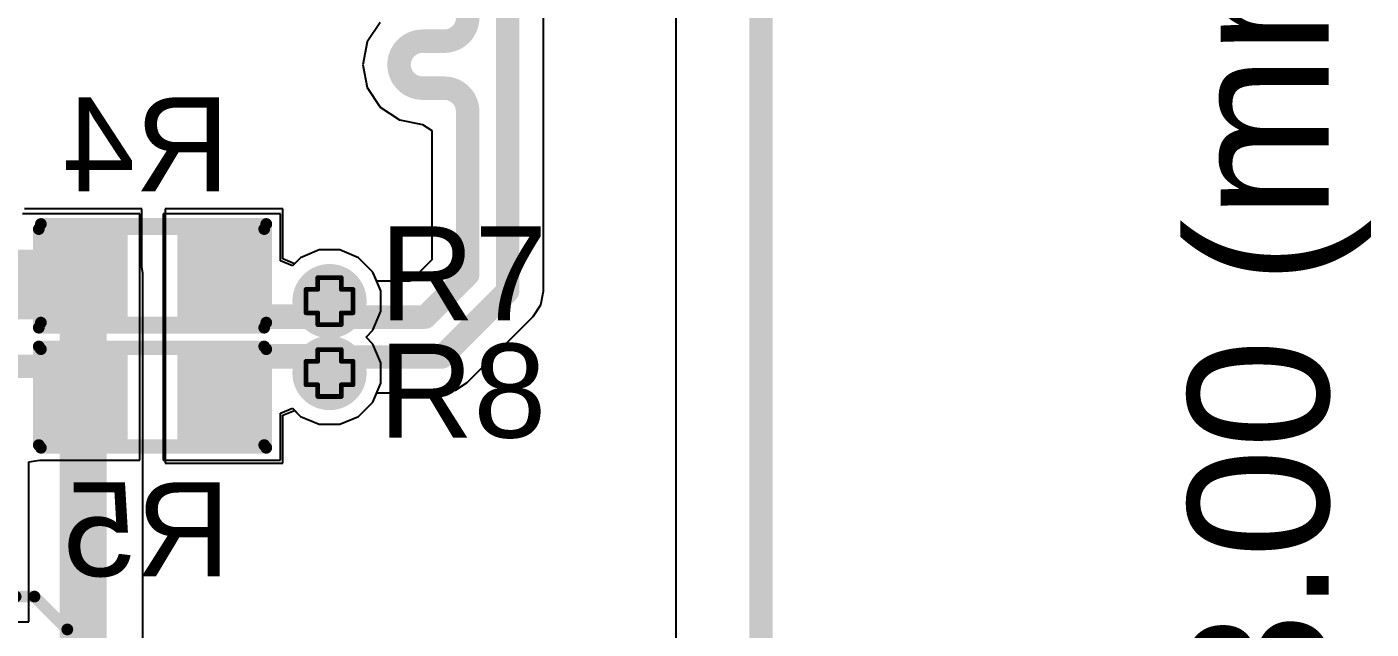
# Model space of a CAD drawing. Header units: inches. Extents: x 0 to 12.8, y -0.1 to 3.5.
# Drawn here: x 0.987 to 1.559, y 0.711 to 0.968 of the extents above; entities that cross this region are included whole.
import ezdxf

# ---------------------------------------------------------------- set-up
doc = ezdxf.new("R2010")
doc.units = ezdxf.units.IN
doc.header["$MEASUREMENT"] = 0
for name, color, linetype in [('Board Outline', 216, 'Continuous'), ('Bottom Layer', 5, 'Continuous'), ('Bottom Overlay', 54, 'Continuous'), ('Bottom Paste', 16, 'Continuous'), ('Bottom Solder', 6, 'Continuous'), ('Dimensions', 6, 'Continuous'), ('Drill Drawing', 1, 'Continuous'), ('Top Layer', 1, 'Continuous'), ('Top Overlay', 2, 'Continuous'), ('Top Paste', 8, 'Continuous'), ('Top Solder', 216, 'Continuous'), ('Via Holes', 16, 'Continuous')]:
    doc.layers.add(name, color=color, linetype=linetype)
doc.styles.add('Arial', font='', dxfattribs={"height": 0.2})
doc.styles.get('Arial').set_extended_font_data('Arial')

# ---------------------------------------------------------------- blocks, each defined once
blk = doc.blocks.new('48_LQFP__7_7___5')
at = {"layer": 'Top Layer'}
for points in [[(-0.10197, 0.19134), (-0.10197, 0.14331), (-0.11457, 0.14331), (-0.11457, 0.19134)], [(-0.08228, 0.19134), (-0.08228, 0.14331), (-0.09488, 0.14331), (-0.09488, 0.19134)], [(-0.0626, 0.19134), (-0.0626, 0.14331), (-0.0752, 0.14331), (-0.0752, 0.19134)], [(-0.04291, 0.19134), (-0.04291, 0.14331), (-0.05551, 0.14331), (-0.05551, 0.19134)], [(-0.02323, 0.19134), (-0.02323, 0.14331), (-0.03583, 0.14331), (-0.03583, 0.19134)], [(-0.00354, 0.19134), (-0.00354, 0.14331), (-0.01614, 0.14331), (-0.01614, 0.19134)], [(0.01614, 0.19134), (0.01614, 0.14331), (0.00354, 0.14331), (0.00354, 0.19134)], [(0.03583, 0.19134), (0.03583, 0.14331), (0.02323, 0.14331), (0.02323, 0.19134)], [(0.05551, 0.19134), (0.05551, 0.14331), (0.04291, 0.14331), (0.04291, 0.19134)], [(0.0752, 0.19134), (0.0752, 0.14331), (0.0626, 0.14331), (0.0626, 0.19134)], [(0.09488, 0.19134), (0.09488, 0.14331), (0.08228, 0.14331), (0.08228, 0.19134)], [(0.11457, 0.19134), (0.11457, 0.14331), (0.10197, 0.14331), (0.10197, 0.19134)], [(-0.14331, 0.11457), (-0.14331, 0.10197), (-0.19134, 0.10197), (-0.19134, 0.11457)], [(0.19134, 0.11457), (0.19134, 0.10197), (0.14331, 0.10197), (0.14331, 0.11457)], [(-0.14331, 0.09488), (-0.14331, 0.08228), (-0.19134, 0.08228), (-0.19134, 0.09488)], [(0.19134, 0.09488), (0.19134, 0.08228), (0.14331, 0.08228), (0.14331, 0.09488)], [(-0.14331, 0.0752), (-0.14331, 0.0626), (-0.19134, 0.0626), (-0.19134, 0.0752)], [(0.19134, 0.0752), (0.19134, 0.0626), (0.14331, 0.0626), (0.14331, 0.0752)], [(-0.14331, 0.05551), (-0.14331, 0.04291), (-0.19134, 0.04291), (-0.19134, 0.05551)], [(0.19134, 0.05551), (0.19134, 0.04291), (0.14331, 0.04291), (0.14331, 0.05551)], [(-0.14331, 0.03583), (-0.14331, 0.02323), (-0.19134, 0.02323), (-0.19134, 0.03583)], [(0.19134, 0.03583), (0.19134, 0.02323), (0.14331, 0.02323), (0.14331, 0.03583)], [(-0.14331, 0.01614), (-0.14331, 0.00354), (-0.19134, 0.00354), (-0.19134, 0.01614)], [(0.19134, 0.01614), (0.19134, 0.00354), (0.14331, 0.00354), (0.14331, 0.01614)], [(-0.14331, -0.00354), (-0.14331, -0.01614), (-0.19134, -0.01614), (-0.19134, -0.00354)], [(0.19134, -0.00354), (0.19134, -0.01614), (0.14331, -0.01614), (0.14331, -0.00354)], [(-0.14331, -0.02323), (-0.14331, -0.03583), (-0.19134, -0.03583), (-0.19134, -0.02323)], [(0.19134, -0.02323), (0.19134, -0.03583), (0.14331, -0.03583), (0.14331, -0.02323)], [(-0.14331, -0.04291), (-0.14331, -0.05551), (-0.19134, -0.05551), (-0.19134, -0.04291)], [(0.19134, -0.04291), (0.19134, -0.05551), (0.14331, -0.05551), (0.14331, -0.04291)], [(-0.14331, -0.0626), (-0.14331, -0.0752), (-0.19134, -0.0752), (-0.19134, -0.0626)], [(0.19134, -0.0626), (0.19134, -0.0752), (0.14331, -0.0752), (0.14331, -0.0626)], [(-0.14331, -0.08228), (-0.14331, -0.09488), (-0.19134, -0.09488), (-0.19134, -0.08228)], [(0.19134, -0.08228), (0.19134, -0.09488), (0.14331, -0.09488), (0.14331, -0.08228)], [(-0.14331, -0.10197), (-0.14331, -0.11457), (-0.19134, -0.11457), (-0.19134, -0.10197)], [(0.19134, -0.10197), (0.19134, -0.11457), (0.14331, -0.11457), (0.14331, -0.10197)], [(-0.10197, -0.14331), (-0.10197, -0.19134), (-0.11457, -0.19134), (-0.11457, -0.14331)], [(-0.08228, -0.14331), (-0.08228, -0.19134), (-0.09488, -0.19134), (-0.09488, -0.14331)], [(-0.0626, -0.14331), (-0.0626, -0.19134), (-0.0752, -0.19134), (-0.0752, -0.14331)], [(-0.04291, -0.14331), (-0.04291, -0.19134), (-0.05551, -0.19134), (-0.05551, -0.14331)], [(-0.02323, -0.14331), (-0.02323, -0.19134), (-0.03583, -0.19134), (-0.03583, -0.14331)], [(-0.00354, -0.14331), (-0.00354, -0.19134), (-0.01614, -0.19134), (-0.01614, -0.14331)], [(0.01614, -0.14331), (0.01614, -0.19134), (0.00354, -0.19134), (0.00354, -0.14331)], [(0.03583, -0.14331), (0.03583, -0.19134), (0.02323, -0.19134), (0.02323, -0.14331)], [(0.05551, -0.14331), (0.05551, -0.19134), (0.04291, -0.19134), (0.04291, -0.14331)], [(0.0752, -0.14331), (0.0752, -0.19134), (0.0626, -0.19134), (0.0626, -0.14331)], [(0.09488, -0.14331), (0.09488, -0.19134), (0.08228, -0.19134), (0.08228, -0.14331)], [(0.11457, -0.14331), (0.11457, -0.19134), (0.10197, -0.19134), (0.10197, -0.14331)]]:
    blk.add_hatch(color=1, dxfattribs=at).paths.add_polyline_path(points)
at = {"layer": 'Top Overlay'}
blk.add_hatch(color=2, dxfattribs=at).paths.add_polyline_path([(-0.14, 0.10082), (-0.131, 0.10082), (-0.131, 0.11782), (-0.14, 0.11782)])
at = {"layer": 'Top Paste'}
for points in [[(-0.10197, 0.19134), (-0.10197, 0.14331), (-0.11457, 0.14331), (-0.11457, 0.19134)], [(-0.08228, 0.19134), (-0.08228, 0.14331), (-0.09488, 0.14331), (-0.09488, 0.19134)], [(-0.0626, 0.19134), (-0.0626, 0.14331), (-0.0752, 0.14331), (-0.0752, 0.19134)], [(-0.04291, 0.19134), (-0.04291, 0.14331), (-0.05551, 0.14331), (-0.05551, 0.19134)], [(-0.02323, 0.19134), (-0.02323, 0.14331), (-0.03583, 0.14331), (-0.03583, 0.19134)], [(-0.00354, 0.19134), (-0.00354, 0.14331), (-0.01614, 0.14331), (-0.01614, 0.19134)], [(0.01614, 0.19134), (0.01614, 0.14331), (0.00354, 0.14331), (0.00354, 0.19134)], [(0.03583, 0.19134), (0.03583, 0.14331), (0.02323, 0.14331), (0.02323, 0.19134)], [(0.05551, 0.19134), (0.05551, 0.14331), (0.04291, 0.14331), (0.04291, 0.19134)], [(0.0752, 0.19134), (0.0752, 0.14331), (0.0626, 0.14331), (0.0626, 0.19134)], [(0.09488, 0.19134), (0.09488, 0.14331), (0.08228, 0.14331), (0.08228, 0.19134)], [(0.11457, 0.19134), (0.11457, 0.14331), (0.10197, 0.14331), (0.10197, 0.19134)], [(-0.14331, 0.11457), (-0.14331, 0.10197), (-0.19134, 0.10197), (-0.19134, 0.11457)], [(0.19134, 0.11457), (0.19134, 0.10197), (0.14331, 0.10197), (0.14331, 0.11457)], [(-0.14331, 0.09488), (-0.14331, 0.08228), (-0.19134, 0.08228), (-0.19134, 0.09488)], [(0.19134, 0.09488), (0.19134, 0.08228), (0.14331, 0.08228), (0.14331, 0.09488)], [(-0.14331, 0.0752), (-0.14331, 0.0626), (-0.19134, 0.0626), (-0.19134, 0.0752)], [(0.19134, 0.0752), (0.19134, 0.0626), (0.14331, 0.0626), (0.14331, 0.0752)], [(-0.14331, 0.05551), (-0.14331, 0.04291), (-0.19134, 0.04291), (-0.19134, 0.05551)], [(0.19134, 0.05551), (0.19134, 0.04291), (0.14331, 0.04291), (0.14331, 0.05551)], [(-0.14331, 0.03583), (-0.14331, 0.02323), (-0.19134, 0.02323), (-0.19134, 0.03583)], [(0.19134, 0.03583), (0.19134, 0.02323), (0.14331, 0.02323), (0.14331, 0.03583)], [(-0.14331, 0.01614), (-0.14331, 0.00354), (-0.19134, 0.00354), (-0.19134, 0.01614)], [(0.19134, 0.01614), (0.19134, 0.00354), (0.14331, 0.00354), (0.14331, 0.01614)], [(-0.14331, -0.00354), (-0.14331, -0.01614), (-0.19134, -0.01614), (-0.19134, -0.00354)], [(0.19134, -0.00354), (0.19134, -0.01614), (0.14331, -0.01614), (0.14331, -0.00354)], [(-0.14331, -0.02323), (-0.14331, -0.03583), (-0.19134, -0.03583), (-0.19134, -0.02323)], [(0.19134, -0.02323), (0.19134, -0.03583), (0.14331, -0.03583), (0.14331, -0.02323)], [(-0.14331, -0.04291), (-0.14331, -0.05551), (-0.19134, -0.05551), (-0.19134, -0.04291)], [(0.19134, -0.04291), (0.19134, -0.05551), (0.14331, -0.05551), (0.14331, -0.04291)], [(-0.14331, -0.0626), (-0.14331, -0.0752), (-0.19134, -0.0752), (-0.19134, -0.0626)], [(0.19134, -0.0626), (0.19134, -0.0752), (0.14331, -0.0752), (0.14331, -0.0626)], [(-0.14331, -0.08228), (-0.14331, -0.09488), (-0.19134, -0.09488), (-0.19134, -0.08228)], [(0.19134, -0.08228), (0.19134, -0.09488), (0.14331, -0.09488), (0.14331, -0.08228)], [(-0.14331, -0.10197), (-0.14331, -0.11457), (-0.19134, -0.11457), (-0.19134, -0.10197)], [(0.19134, -0.10197), (0.19134, -0.11457), (0.14331, -0.11457), (0.14331, -0.10197)], [(-0.10197, -0.14331), (-0.10197, -0.19134), (-0.11457, -0.19134), (-0.11457, -0.14331)], [(-0.08228, -0.14331), (-0.08228, -0.19134), (-0.09488, -0.19134), (-0.09488, -0.14331)], [(-0.0626, -0.14331), (-0.0626, -0.19134), (-0.0752, -0.19134), (-0.0752, -0.14331)], [(-0.04291, -0.14331), (-0.04291, -0.19134), (-0.05551, -0.19134), (-0.05551, -0.14331)], [(-0.02323, -0.14331), (-0.02323, -0.19134), (-0.03583, -0.19134), (-0.03583, -0.14331)], [(-0.00354, -0.14331), (-0.00354, -0.19134), (-0.01614, -0.19134), (-0.01614, -0.14331)], [(0.01614, -0.14331), (0.01614, -0.19134), (0.00354, -0.19134), (0.00354, -0.14331)], [(0.03583, -0.14331), (0.03583, -0.19134), (0.02323, -0.19134), (0.02323, -0.14331)], [(0.05551, -0.14331), (0.05551, -0.19134), (0.04291, -0.19134), (0.04291, -0.14331)], [(0.0752, -0.14331), (0.0752, -0.19134), (0.0626, -0.19134), (0.0626, -0.14331)], [(0.09488, -0.14331), (0.09488, -0.19134), (0.08228, -0.19134), (0.08228, -0.14331)], [(0.11457, -0.14331), (0.11457, -0.19134), (0.10197, -0.19134), (0.10197, -0.14331)]]:
    blk.add_hatch(color=8, dxfattribs=at).paths.add_polyline_path(points)
at = {"layer": 'Top Solder'}
for points in [[(-0.09797, 0.19534), (-0.09797, 0.13931), (-0.11857, 0.13931), (-0.11857, 0.19534)], [(-0.07828, 0.19534), (-0.07828, 0.13931), (-0.09888, 0.13931), (-0.09888, 0.19534)], [(-0.0586, 0.19534), (-0.0586, 0.13931), (-0.0792, 0.13931), (-0.0792, 0.19534)], [(-0.03891, 0.19534), (-0.03891, 0.13931), (-0.05951, 0.13931), (-0.05951, 0.19534)], [(-0.01923, 0.19534), (-0.01923, 0.13931), (-0.03983, 0.13931), (-0.03983, 0.19534)], [(0.00046, 0.19534), (0.00046, 0.13931), (-0.02014, 0.13931), (-0.02014, 0.19534)], [(0.02014, 0.19534), (0.02014, 0.13931), (-0.00046, 0.13931), (-0.00046, 0.19534)], [(0.03983, 0.19534), (0.03983, 0.13931), (0.01923, 0.13931), (0.01923, 0.19534)], [(0.05951, 0.19534), (0.05951, 0.13931), (0.03891, 0.13931), (0.03891, 0.19534)], [(0.0792, 0.19534), (0.0792, 0.13931), (0.0586, 0.13931), (0.0586, 0.19534)], [(0.09888, 0.19534), (0.09888, 0.13931), (0.07828, 0.13931), (0.07828, 0.19534)], [(0.11857, 0.19534), (0.11857, 0.13931), (0.09797, 0.13931), (0.09797, 0.19534)], [(-0.13931, 0.11857), (-0.13931, 0.09797), (-0.19534, 0.09797), (-0.19534, 0.11857)], [(0.19534, 0.11857), (0.19534, 0.09797), (0.13931, 0.09797), (0.13931, 0.11857)], [(-0.13931, 0.09888), (-0.13931, 0.07828), (-0.19534, 0.07828), (-0.19534, 0.09888)], [(0.19534, 0.09888), (0.19534, 0.07828), (0.13931, 0.07828), (0.13931, 0.09888)], [(-0.13931, 0.0792), (-0.13931, 0.0586), (-0.19534, 0.0586), (-0.19534, 0.0792)], [(0.19534, 0.0792), (0.19534, 0.0586), (0.13931, 0.0586), (0.13931, 0.0792)], [(-0.13931, 0.05951), (-0.13931, 0.03891), (-0.19534, 0.03891), (-0.19534, 0.05951)], [(0.19534, 0.05951), (0.19534, 0.03891), (0.13931, 0.03891), (0.13931, 0.05951)], [(-0.13931, 0.03983), (-0.13931, 0.01923), (-0.19534, 0.01923), (-0.19534, 0.03983)], [(0.19534, 0.03983), (0.19534, 0.01923), (0.13931, 0.01923), (0.13931, 0.03983)], [(-0.13931, 0.02014), (-0.13931, -0.00046), (-0.19534, -0.00046), (-0.19534, 0.02014)], [(0.19534, 0.02014), (0.19534, -0.00046), (0.13931, -0.00046), (0.13931, 0.02014)], [(-0.13931, 0.00046), (-0.13931, -0.02014), (-0.19534, -0.02014), (-0.19534, 0.00046)], [(0.19534, 0.00046), (0.19534, -0.02014), (0.13931, -0.02014), (0.13931, 0.00046)], [(-0.13931, -0.01923), (-0.13931, -0.03983), (-0.19534, -0.03983), (-0.19534, -0.01923)], [(0.19534, -0.01923), (0.19534, -0.03983), (0.13931, -0.03983), (0.13931, -0.01923)], [(-0.13931, -0.03891), (-0.13931, -0.05951), (-0.19534, -0.05951), (-0.19534, -0.03891)], [(0.19534, -0.03891), (0.19534, -0.05951), (0.13931, -0.05951), (0.13931, -0.03891)], [(-0.13931, -0.0586), (-0.13931, -0.0792), (-0.19534, -0.0792), (-0.19534, -0.0586)], [(0.19534, -0.0586), (0.19534, -0.0792), (0.13931, -0.0792), (0.13931, -0.0586)], [(-0.13931, -0.07828), (-0.13931, -0.09888), (-0.19534, -0.09888), (-0.19534, -0.07828)], [(0.19534, -0.07828), (0.19534, -0.09888), (0.13931, -0.09888), (0.13931, -0.07828)], [(-0.13931, -0.09797), (-0.13931, -0.11857), (-0.19534, -0.11857), (-0.19534, -0.09797)], [(0.19534, -0.09797), (0.19534, -0.11857), (0.13931, -0.11857), (0.13931, -0.09797)], [(-0.09797, -0.13931), (-0.09797, -0.19534), (-0.11857, -0.19534), (-0.11857, -0.13931)], [(-0.07828, -0.13931), (-0.07828, -0.19534), (-0.09888, -0.19534), (-0.09888, -0.13931)], [(-0.0586, -0.13931), (-0.0586, -0.19534), (-0.0792, -0.19534), (-0.0792, -0.13931)], [(-0.03891, -0.13931), (-0.03891, -0.19534), (-0.05951, -0.19534), (-0.05951, -0.13931)], [(-0.01923, -0.13931), (-0.01923, -0.19534), (-0.03983, -0.19534), (-0.03983, -0.13931)], [(0.00046, -0.13931), (0.00046, -0.19534), (-0.02014, -0.19534), (-0.02014, -0.13931)], [(0.02014, -0.13931), (0.02014, -0.19534), (-0.00046, -0.19534), (-0.00046, -0.13931)], [(0.03983, -0.13931), (0.03983, -0.19534), (0.01923, -0.19534), (0.01923, -0.13931)], [(0.05951, -0.13931), (0.05951, -0.19534), (0.03891, -0.19534), (0.03891, -0.13931)], [(0.0792, -0.13931), (0.0792, -0.19534), (0.0586, -0.19534), (0.0586, -0.13931)], [(0.09888, -0.13931), (0.09888, -0.19534), (0.07828, -0.19534), (0.07828, -0.13931)], [(0.11857, -0.13931), (0.11857, -0.19534), (0.09797, -0.19534), (0.09797, -0.13931)]]:
    blk.add_hatch(color=216, dxfattribs=at).paths.add_polyline_path(points)
at = {"layer": 'Top Overlay'}
for points, const_width in [([(-0.144, 0.127), (-0.13, 0.141)], 0.005), ([(-0.119, 0.141), (-0.13, 0.141)], 0.005), ([(0.13, 0.141), (0.119, 0.141)], 0.005), ([(0.144, 0.127), (0.13, 0.141)], 0.005), ([(-0.144, 0.119), (-0.144, 0.127)], 0.005), ([(0.144, 0.119), (0.144, 0.127)], 0.005), ([(-0.198, 0.108), (-0.203, 0.113)], 0.00787), ([(-0.203, 0.103), (-0.203, 0.113)], 0.00787), ([(-0.203, 0.103), (-0.198, 0.108)], 0.00787), ([(-0.144, -0.127), (-0.144, -0.119)], 0.005), ([(0.144, -0.127), (0.144, -0.119)], 0.005), ([(-0.13, -0.141), (-0.144, -0.127)], 0.005), ([(0.13, -0.141), (0.144, -0.127)], 0.005), ([(-0.119, -0.141), (-0.13, -0.141)], 0.005), ([(0.13, -0.141), (0.119, -0.141)], 0.005)]:
    blk.add_lwpolyline(points, dxfattribs=dict(at, const_width=const_width))
for points, const_width in [([(-0.13125, 0.141, 1), (-0.12875, 0.141, 1)], 0.0025), ([(-0.13125, 0.141, 1), (-0.12875, 0.141, 1)], 0.0025), ([(-0.12025, 0.141, 1), (-0.11775, 0.141, 1)], 0.0025), ([(0.11775, 0.141, 1), (0.12025, 0.141, 1)], 0.0025), ([(0.12875, 0.141, 1), (0.13125, 0.141, 1)], 0.0025), ([(0.12875, 0.141, 1), (0.13125, 0.141, 1)], 0.0025), ([(-0.14525, 0.127, 1), (-0.14275, 0.127, 1)], 0.0025), ([(-0.14525, 0.127, 1), (-0.14275, 0.127, 1)], 0.0025), ([(0.14275, 0.127, 1), (0.14525, 0.127, 1)], 0.0025), ([(0.14275, 0.127, 1), (0.14525, 0.127, 1)], 0.0025), ([(-0.14525, 0.119, 1), (-0.14275, 0.119, 1)], 0.0025), ([(0.14275, 0.119, 1), (0.14525, 0.119, 1)], 0.0025), ([(-0.20497, 0.113, 1), (-0.20103, 0.113, 1)], 0.00394), ([(-0.20497, 0.113, 1), (-0.20103, 0.113, 1)], 0.00394), ([(-0.19997, 0.108, 1), (-0.19603, 0.108, 1)], 0.00394), ([(-0.19997, 0.108, 1), (-0.19603, 0.108, 1)], 0.00394), ([(-0.20497, 0.103, 1), (-0.20103, 0.103, 1)], 0.00394), ([(-0.20497, 0.103, 1), (-0.20103, 0.103, 1)], 0.00394), ([(-0.14525, -0.119, 1), (-0.14275, -0.119, 1)], 0.0025), ([(0.14275, -0.119, 1), (0.14525, -0.119, 1)], 0.0025), ([(-0.14525, -0.127, 1), (-0.14275, -0.127, 1)], 0.0025), ([(-0.14525, -0.127, 1), (-0.14275, -0.127, 1)], 0.0025), ([(0.14275, -0.127, 1), (0.14525, -0.127, 1)], 0.0025), ([(0.14275, -0.127, 1), (0.14525, -0.127, 1)], 0.0025), ([(-0.13125, -0.141, 1), (-0.12875, -0.141, 1)], 0.0025), ([(-0.13125, -0.141, 1), (-0.12875, -0.141, 1)], 0.0025), ([(-0.12025, -0.141, 1), (-0.11775, -0.141, 1)], 0.0025), ([(0.11775, -0.141, 1), (0.12025, -0.141, 1)], 0.0025), ([(0.12875, -0.141, 1), (0.13125, -0.141, 1)], 0.0025), ([(0.12875, -0.141, 1), (0.13125, -0.141, 1)], 0.0025)]:
    blk.add_lwpolyline(points, format="xyb", close=True, dxfattribs=dict(at, const_width=const_width))
blk = doc.blocks.new('R___0603_27')
at = {"layer": 'Top Layer'}
for points in [[(-0.015, 0.0175), (-0.015, -0.0175), (-0.045, -0.0175), (-0.045, 0.0175)], [(0.045, 0.0175), (0.045, -0.0175), (0.015, -0.0175), (0.015, 0.0175)]]:
    blk.add_hatch(color=1, dxfattribs=at).paths.add_polyline_path(points)
at = {"layer": 'Top Paste'}
for points in [[(-0.015, 0.0175), (-0.015, -0.0175), (-0.045, -0.0175), (-0.045, 0.0175)], [(0.045, 0.0175), (0.045, -0.0175), (0.015, -0.0175), (0.015, 0.0175)]]:
    blk.add_hatch(color=8, dxfattribs=at).paths.add_polyline_path(points)
at = {"layer": 'Top Solder'}
for points in [[(-0.011, 0.0215), (-0.011, -0.0215), (-0.049, -0.0215), (-0.049, 0.0215)], [(0.049, 0.0215), (0.049, -0.0215), (0.011, -0.0215), (0.011, 0.0215)]]:
    blk.add_hatch(color=216, dxfattribs=at).paths.add_polyline_path(points)
at = {"layer": 'Top Overlay', "const_width": 0.005}
for points in [[(0.048, 0.021), (-0.048, 0.021)], [(-0.048, 0.021), (-0.048, -0.021)], [(0.048, 0.021), (0.048, -0.021)], [(0.048, -0.021), (-0.048, -0.021)]]:
    blk.add_lwpolyline(points, dxfattribs=at)
at = {"layer": 'Top Overlay', "const_width": 0.0025}
for points in [[(-0.04925, 0.021, 1), (-0.04675, 0.021, 1)], [(-0.04925, 0.021, 1), (-0.04675, 0.021, 1)], [(0.04675, 0.021, 1), (0.04925, 0.021, 1)], [(0.04675, 0.021, 1), (0.04925, 0.021, 1)], [(-0.04925, -0.021, 1), (-0.04675, -0.021, 1)], [(-0.04925, -0.021, 1), (-0.04675, -0.021, 1)], [(0.04675, -0.021, 1), (0.04925, -0.021, 1)], [(0.04675, -0.021, 1), (0.04925, -0.021, 1)]]:
    blk.add_lwpolyline(points, format="xyb", close=True, dxfattribs=at)
blk = doc.blocks.new('R___0603_28')
at = {"layer": 'Top Layer'}
for points in [[(-0.015, 0.0175), (-0.015, -0.0175), (-0.045, -0.0175), (-0.045, 0.0175)], [(0.045, 0.0175), (0.045, -0.0175), (0.015, -0.0175), (0.015, 0.0175)]]:
    blk.add_hatch(color=1, dxfattribs=at).paths.add_polyline_path(points)
at = {"layer": 'Top Paste'}
for points in [[(-0.015, 0.0175), (-0.015, -0.0175), (-0.045, -0.0175), (-0.045, 0.0175)], [(0.045, 0.0175), (0.045, -0.0175), (0.015, -0.0175), (0.015, 0.0175)]]:
    blk.add_hatch(color=8, dxfattribs=at).paths.add_polyline_path(points)
at = {"layer": 'Top Solder'}
for points in [[(-0.011, 0.0215), (-0.011, -0.0215), (-0.049, -0.0215), (-0.049, 0.0215)], [(0.049, 0.0215), (0.049, -0.0215), (0.011, -0.0215), (0.011, 0.0215)]]:
    blk.add_hatch(color=216, dxfattribs=at).paths.add_polyline_path(points)
at = {"layer": 'Top Overlay', "const_width": 0.005}
for points in [[(-0.048, 0.021), (-0.048, -0.021)], [(0.048, 0.021), (-0.048, 0.021)], [(0.048, 0.021), (0.048, -0.021)], [(0.048, -0.021), (-0.048, -0.021)]]:
    blk.add_lwpolyline(points, dxfattribs=at)
at = {"layer": 'Top Overlay', "const_width": 0.0025}
for points in [[(-0.04925, 0.021, 1), (-0.04675, 0.021, 1)], [(-0.04925, 0.021, 1), (-0.04675, 0.021, 1)], [(0.04675, 0.021, 1), (0.04925, 0.021, 1)], [(0.04675, 0.021, 1), (0.04925, 0.021, 1)], [(-0.04925, -0.021, 1), (-0.04675, -0.021, 1)], [(-0.04925, -0.021, 1), (-0.04675, -0.021, 1)], [(0.04675, -0.021, 1), (0.04925, -0.021, 1)], [(0.04675, -0.021, 1), (0.04925, -0.021, 1)]]:
    blk.add_lwpolyline(points, format="xyb", close=True, dxfattribs=at)
blk = doc.blocks.new('R___0603_B_30')
at = {"layer": 'Bottom Layer'}
for points in [[(-0.045, -0.0175), (-0.045, 0.0175), (-0.015, 0.0175), (-0.015, -0.0175)], [(0.015, -0.0175), (0.015, 0.0175), (0.045, 0.0175), (0.045, -0.0175)]]:
    blk.add_hatch(color=5, dxfattribs=at).paths.add_polyline_path(points)
at = {"layer": 'Bottom Paste'}
for points in [[(-0.045, -0.0175), (-0.045, 0.0175), (-0.015, 0.0175), (-0.015, -0.0175)], [(0.015, -0.0175), (0.015, 0.0175), (0.045, 0.0175), (0.045, -0.0175)]]:
    blk.add_hatch(color=16, dxfattribs=at).paths.add_polyline_path(points)
at = {"layer": 'Bottom Solder'}
for points in [[(-0.049, -0.0215), (-0.049, 0.0215), (-0.011, 0.0215), (-0.011, -0.0215)], [(0.011, -0.0215), (0.011, 0.0215), (0.049, 0.0215), (0.049, -0.0215)]]:
    blk.add_hatch(color=6, dxfattribs=at).paths.add_polyline_path(points)
at = {"layer": 'Bottom Overlay', "const_width": 0.005}
for points in [[(-0.048, 0.021), (-0.048, -0.021)], [(0.048, 0.021), (-0.048, 0.021)], [(0.048, 0.021), (0.048, -0.021)], [(0.048, -0.021), (-0.048, -0.021)]]:
    blk.add_lwpolyline(points, dxfattribs=at)
at = {"layer": 'Bottom Overlay', "const_width": 0.0025}
for points in [[(-0.04925, 0.021, 1), (-0.04675, 0.021, 1)], [(-0.04925, 0.021, 1), (-0.04675, 0.021, 1)], [(0.04675, 0.021, 1), (0.04925, 0.021, 1)], [(0.04675, 0.021, 1), (0.04925, 0.021, 1)], [(-0.04925, -0.021, 1), (-0.04675, -0.021, 1)], [(-0.04925, -0.021, 1), (-0.04675, -0.021, 1)], [(0.04675, -0.021, 1), (0.04925, -0.021, 1)], [(0.04675, -0.021, 1), (0.04925, -0.021, 1)]]:
    blk.add_lwpolyline(points, format="xyb", close=True, dxfattribs=at)
blk = doc.blocks.new('R___0603_B_31')
at = {"layer": 'Bottom Layer'}
for points in [[(-0.045, -0.0175), (-0.045, 0.0175), (-0.015, 0.0175), (-0.015, -0.0175)], [(0.015, -0.0175), (0.015, 0.0175), (0.045, 0.0175), (0.045, -0.0175)]]:
    blk.add_hatch(color=5, dxfattribs=at).paths.add_polyline_path(points)
at = {"layer": 'Bottom Paste'}
for points in [[(-0.045, -0.0175), (-0.045, 0.0175), (-0.015, 0.0175), (-0.015, -0.0175)], [(0.015, -0.0175), (0.015, 0.0175), (0.045, 0.0175), (0.045, -0.0175)]]:
    blk.add_hatch(color=16, dxfattribs=at).paths.add_polyline_path(points)
at = {"layer": 'Bottom Solder'}
for points in [[(-0.049, -0.0215), (-0.049, 0.0215), (-0.011, 0.0215), (-0.011, -0.0215)], [(0.011, -0.0215), (0.011, 0.0215), (0.049, 0.0215), (0.049, -0.0215)]]:
    blk.add_hatch(color=6, dxfattribs=at).paths.add_polyline_path(points)
at = {"layer": 'Bottom Overlay', "const_width": 0.005}
for points in [[(-0.048, 0.021), (-0.048, -0.021)], [(0.048, 0.021), (-0.048, 0.021)], [(0.048, 0.021), (0.048, -0.021)], [(0.048, -0.021), (-0.048, -0.021)]]:
    blk.add_lwpolyline(points, dxfattribs=at)
at = {"layer": 'Bottom Overlay', "const_width": 0.0025}
for points in [[(-0.04925, 0.021, 1), (-0.04675, 0.021, 1)], [(-0.04925, 0.021, 1), (-0.04675, 0.021, 1)], [(0.04675, 0.021, 1), (0.04925, 0.021, 1)], [(0.04675, 0.021, 1), (0.04925, 0.021, 1)], [(-0.04925, -0.021, 1), (-0.04675, -0.021, 1)], [(-0.04925, -0.021, 1), (-0.04675, -0.021, 1)], [(0.04675, -0.021, 1), (0.04925, -0.021, 1)], [(0.04675, -0.021, 1), (0.04925, -0.021, 1)]]:
    blk.add_lwpolyline(points, format="xyb", close=True, dxfattribs=at)

msp = doc.modelspace()

# ---------------------------------------------------------------- hatches: boundary and pattern name
at = {"layer": 'Bottom Layer'}
h = msp.add_hatch(color=5, dxfattribs=at)
edge = h.paths.add_edge_path()
edge.add_arc((1.11545, 0.85119), 0.01181, 0, 360)
h = msp.add_hatch(color=5, dxfattribs=at)
edge = h.paths.add_edge_path()
edge.add_arc((1.11545, 0.82056), 0.01181, 0, 360)
at = {"layer": 'Bottom Solder'}
h = msp.add_hatch(color=6, dxfattribs=at)
edge = h.paths.add_edge_path()
edge.add_arc((1.11545, 0.85119), 0.01581, 0, 360)
h = msp.add_hatch(color=6, dxfattribs=at)
edge = h.paths.add_edge_path()
edge.add_arc((1.11545, 0.82056), 0.01581, 0, 360)
at = {"layer": 'Top Layer'}
h = msp.add_hatch(color=1, dxfattribs=at)
edge = h.paths.add_edge_path()
edge.add_arc((1.11545, 0.85119), 0.01181, 0, 360)
h = msp.add_hatch(color=1, dxfattribs=at)
edge = h.paths.add_edge_path()
edge.add_arc((1.11545, 0.82056), 0.01181, 0, 360)
at = {"layer": 'Top Solder'}
h = msp.add_hatch(color=216, dxfattribs=at)
edge = h.paths.add_edge_path()
edge.add_arc((1.11545, 0.85119), 0.01581, 0, 360)
h = msp.add_hatch(color=216, dxfattribs=at)
edge = h.paths.add_edge_path()
edge.add_arc((1.11545, 0.82056), 0.01581, 0, 360)
at = {"layer": 'Via Holes'}
h = msp.add_hatch(color=7, dxfattribs=at)
edge = h.paths.add_edge_path()
edge.add_arc((1.11545, 0.85119), 0.00591, 0, 360)
h = msp.add_hatch(color=7, dxfattribs=at)
edge = h.paths.add_edge_path()
edge.add_arc((1.11545, 0.82056), 0.00591, 0, 360)

# ---------------------------------------------------------------- linework, layer by layer
at = {"layer": 'Board Outline', "const_width": 0.01}
msp.add_lwpolyline([(1.29921, 0), (1.29921, 1.95441)], dxfattribs=at)
at = {"layer": 'Bottom Layer'}
for p, q in [((1.263, 1.43908), (1.263, 0.1)), ((1.03552, 0.89054), (0.98552, 0.89054)), ((1.03552, 0.86551), (1.03552, 0.89054)), ((1.09552, 0.89054), (1.04552, 0.89054)), ((1.04552, 0.89054), (1.04552, 0.83554)), ((1.09552, 0.86917), (1.09552, 0.89054)), ((1.11111, 0.873), (1.1031, 0.86968)), ((1.11979, 0.873), (1.11111, 0.873)), ((1.12781, 0.86968), (1.11979, 0.873)), ((1.03601, 0.86304), (1.03552, 0.86551)), ((1.10052, 0.8671), (1.09552, 0.86917)), ((1.1031, 0.86968), (1.10052, 0.8671)), ((1.13394, 0.86354), (1.12781, 0.86968)), ((1.03601, 0.80971), (1.03601, 0.86304)), ((1.13726, 0.85553), (1.13394, 0.86354)), ((1.13726, 0.84685), (1.13726, 0.85553)), ((1.13394, 0.83883), (1.13726, 0.84685)), ((1.13099, 0.83588), (1.13394, 0.83883)), ((1.13394, 0.83292), (1.13099, 0.83588)), ((1.04552, 0.83554), (1.04552, 0.78221)), ((1.13726, 0.8249), (1.13394, 0.83292)), ((1.13726, 0.81623), (1.13726, 0.8249)), ((1.13394, 0.80821), (1.13726, 0.81623)), ((1.03601, 0.6983), (1.03601, 0.80971)), ((1.12781, 0.80207), (1.13394, 0.80821)), ((1.09552, 0.80258), (1.10052, 0.80465)), ((1.09552, 0.78221), (1.09552, 0.80258)), ((1.10052, 0.80465), (1.1031, 0.80207)), ((1.1031, 0.80207), (1.11111, 0.79875)), ((1.11979, 0.79875), (1.12781, 0.80207)), ((1.11111, 0.79875), (1.11979, 0.79875)), ((1.04552, 0.78221), (1.09552, 0.78221))]:
    msp.add_line(p, q, dxfattribs=at)
for points, const_width in [([(0.70696, 0.86304), (1.01052, 0.86304)], 0.02), ([(1.01052, 0.80971), (1.01052, 0.86304)], 0.02), ([(1.07052, 0.86054), (1.07052, 0.86304)], 0.01), ([(1.07052, 0.86054), (1.08619, 0.84488)], 0.01), ([(1.10914, 0.84488), (1.11545, 0.85119)], 0.01), ([(1.08619, 0.84488), (1.10914, 0.84488)], 0.01), ([(1.07052, 0.81221), (1.08619, 0.82788)], 0.01), ([(1.08619, 0.82788), (1.10814, 0.82788)], 0.01), ([(1.10814, 0.82788), (1.11545, 0.82056)], 0.01), ([(1.01052, 0.6983), (1.01052, 0.80971)], 0.02), ([(1.07052, 0.80971), (1.07052, 0.81221)], 0.01)]:
    msp.add_lwpolyline(points, dxfattribs=dict(at, const_width=const_width))
for points, const_width in [([(1.00552, 0.86304, 1), (1.01552, 0.86304, 1)], 0.01), ([(1.00552, 0.86304, 1), (1.01552, 0.86304, 1)], 0.01), ([(1.06802, 0.86304, 1), (1.07302, 0.86304, 1)], 0.005), ([(1.06802, 0.86054, 1), (1.07302, 0.86054, 1)], 0.005), ([(1.06802, 0.86054, 1), (1.07302, 0.86054, 1)], 0.005), ([(1.11295, 0.85119, 1), (1.11795, 0.85119, 1)], 0.005), ([(1.08369, 0.84488, 1), (1.08869, 0.84488, 1)], 0.005), ([(1.08369, 0.84488, 1), (1.08869, 0.84488, 1)], 0.005), ([(1.10664, 0.84488, 1), (1.11164, 0.84488, 1)], 0.005), ([(1.10664, 0.84488, 1), (1.11164, 0.84488, 1)], 0.005), ([(1.08369, 0.82788, 1), (1.08869, 0.82788, 1)], 0.005), ([(1.08369, 0.82788, 1), (1.08869, 0.82788, 1)], 0.005), ([(1.10564, 0.82788, 1), (1.11064, 0.82788, 1)], 0.005), ([(1.10564, 0.82788, 1), (1.11064, 0.82788, 1)], 0.005), ([(1.11295, 0.82056, 1), (1.11795, 0.82056, 1)], 0.005), ([(1.00552, 0.80971, 1), (1.01552, 0.80971, 1)], 0.01), ([(1.00552, 0.80971, 1), (1.01552, 0.80971, 1)], 0.01), ([(1.06802, 0.81221, 1), (1.07302, 0.81221, 1)], 0.005), ([(1.06802, 0.81221, 1), (1.07302, 0.81221, 1)], 0.005), ([(1.06802, 0.80971, 1), (1.07302, 0.80971, 1)], 0.005)]:
    msp.add_lwpolyline(points, format="xyb", close=True, dxfattribs=dict(at, const_width=const_width))
at = {"layer": 'Drill Drawing', "const_width": 0.002}
for points in [[(1.11045, 0.85619), (1.11045, 0.86119)], [(1.11045, 0.86119), (1.12045, 0.86119)], [(1.12045, 0.85619), (1.12045, 0.86119)], [(1.10545, 0.84619), (1.10545, 0.85619)], [(1.10545, 0.85619), (1.11045, 0.85619)], [(1.12045, 0.85619), (1.12545, 0.85619)], [(1.12545, 0.84619), (1.12545, 0.85619)], [(1.10545, 0.84619), (1.11045, 0.84619)], [(1.11045, 0.84119), (1.11045, 0.84619)], [(1.11045, 0.84119), (1.12045, 0.84119)], [(1.12045, 0.84619), (1.12545, 0.84619)], [(1.12045, 0.84119), (1.12045, 0.84619)], [(1.11045, 0.82556), (1.11045, 0.83056)], [(1.11045, 0.83056), (1.12045, 0.83056)], [(1.12045, 0.82556), (1.12045, 0.83056)], [(1.10545, 0.81556), (1.10545, 0.82556)], [(1.10545, 0.82556), (1.11045, 0.82556)], [(1.12045, 0.82556), (1.12545, 0.82556)], [(1.12545, 0.81556), (1.12545, 0.82556)], [(1.10545, 0.81556), (1.11045, 0.81556)], [(1.11045, 0.81056), (1.11045, 0.81556)], [(1.12045, 0.81556), (1.12545, 0.81556)], [(1.12045, 0.81056), (1.12045, 0.81556)], [(1.11045, 0.81056), (1.12045, 0.81056)]]:
    msp.add_lwpolyline(points, dxfattribs=at)
at = {"layer": 'Drill Drawing', "const_width": 0.001}
for points in [[(1.10995, 0.86119, 1), (1.11095, 0.86119, 1)], [(1.10995, 0.86119, 1), (1.11095, 0.86119, 1)], [(1.11995, 0.86119, 1), (1.12095, 0.86119, 1)], [(1.11995, 0.86119, 1), (1.12095, 0.86119, 1)], [(1.10495, 0.85619, 1), (1.10595, 0.85619, 1)], [(1.10495, 0.85619, 1), (1.10595, 0.85619, 1)], [(1.10995, 0.85619, 1), (1.11095, 0.85619, 1)], [(1.10995, 0.85619, 1), (1.11095, 0.85619, 1)], [(1.11995, 0.85619, 1), (1.12095, 0.85619, 1)], [(1.11995, 0.85619, 1), (1.12095, 0.85619, 1)], [(1.12495, 0.85619, 1), (1.12595, 0.85619, 1)], [(1.12495, 0.85619, 1), (1.12595, 0.85619, 1)], [(1.10495, 0.84619, 1), (1.10595, 0.84619, 1)], [(1.10495, 0.84619, 1), (1.10595, 0.84619, 1)], [(1.10995, 0.84619, 1), (1.11095, 0.84619, 1)], [(1.10995, 0.84619, 1), (1.11095, 0.84619, 1)], [(1.10995, 0.84119, 1), (1.11095, 0.84119, 1)], [(1.10995, 0.84119, 1), (1.11095, 0.84119, 1)], [(1.11995, 0.84619, 1), (1.12095, 0.84619, 1)], [(1.11995, 0.84619, 1), (1.12095, 0.84619, 1)], [(1.11995, 0.84119, 1), (1.12095, 0.84119, 1)], [(1.11995, 0.84119, 1), (1.12095, 0.84119, 1)], [(1.12495, 0.84619, 1), (1.12595, 0.84619, 1)], [(1.12495, 0.84619, 1), (1.12595, 0.84619, 1)], [(1.10995, 0.83056, 1), (1.11095, 0.83056, 1)], [(1.10995, 0.83056, 1), (1.11095, 0.83056, 1)], [(1.11995, 0.83056, 1), (1.12095, 0.83056, 1)], [(1.11995, 0.83056, 1), (1.12095, 0.83056, 1)], [(1.10495, 0.82556, 1), (1.10595, 0.82556, 1)], [(1.10495, 0.82556, 1), (1.10595, 0.82556, 1)], [(1.10995, 0.82556, 1), (1.11095, 0.82556, 1)], [(1.10995, 0.82556, 1), (1.11095, 0.82556, 1)], [(1.11995, 0.82556, 1), (1.12095, 0.82556, 1)], [(1.11995, 0.82556, 1), (1.12095, 0.82556, 1)], [(1.12495, 0.82556, 1), (1.12595, 0.82556, 1)], [(1.12495, 0.82556, 1), (1.12595, 0.82556, 1)], [(1.10495, 0.81556, 1), (1.10595, 0.81556, 1)], [(1.10495, 0.81556, 1), (1.10595, 0.81556, 1)], [(1.10995, 0.81556, 1), (1.11095, 0.81556, 1)], [(1.10995, 0.81556, 1), (1.11095, 0.81556, 1)], [(1.11995, 0.81556, 1), (1.12095, 0.81556, 1)], [(1.11995, 0.81556, 1), (1.12095, 0.81556, 1)], [(1.12495, 0.81556, 1), (1.12595, 0.81556, 1)], [(1.12495, 0.81556, 1), (1.12595, 0.81556, 1)], [(1.10995, 0.81056, 1), (1.11095, 0.81056, 1)], [(1.10995, 0.81056, 1), (1.11095, 0.81056, 1)], [(1.11995, 0.81056, 1), (1.12095, 0.81056, 1)], [(1.11995, 0.81056, 1), (1.12095, 0.81056, 1)]]:
    msp.add_lwpolyline(points, format="xyb", close=True, dxfattribs=at)
at = {"layer": 'Top Layer'}
for p, q in [((1.263, 1.43908), (1.263, 0.70609)), ((1.20659, 0.85542), (1.20659, 1.01914)), ((1.13704, 0.96993), (1.13152, 0.96166)), ((1.13152, 0.96166), (1.12958, 0.95191)), ((1.12958, 0.95191), (1.13152, 0.94215)), ((1.13152, 0.94215), (1.13704, 0.93388)), ((1.13704, 0.93388), (1.14531, 0.92836)), ((1.14531, 0.92836), (1.15507, 0.92642)), ((1.15507, 0.92642), (1.15507, 0.92642)), ((1.15507, 0.92642), (1.159, 0.92384)), ((1.159, 0.92384), (1.159, 0.8688)), ((1.03464, 0.88838), (0.98464, 0.88838)), ((1.03464, 0.83338), (1.03464, 0.88838)), ((1.09464, 0.88838), (1.04464, 0.88838)), ((1.04464, 0.88838), (1.04464, 0.83338)), ((1.09464, 0.86829), (1.09464, 0.88838)), ((1.11111, 0.873), (1.1031, 0.86968)), ((1.11979, 0.873), (1.11111, 0.873)), ((1.12781, 0.86968), (1.11979, 0.873)), ((1.09964, 0.86622), (1.09464, 0.86829)), ((1.1031, 0.86968), (1.09964, 0.86622)), ((1.13394, 0.86354), (1.12781, 0.86968)), ((1.159, 0.8688), (1.14987, 0.85967)), ((1.13555, 0.85967), (1.13394, 0.86354)), ((1.14987, 0.85967), (1.13555, 0.85967)), ((1.20542, 0.84957), (1.20659, 0.85542)), ((1.20211, 0.84461), (1.20542, 0.84957)), ((1.17406, 0.81656), (1.20211, 0.84461)), ((1.03464, 0.78338), (1.03464, 0.83338)), ((1.04464, 0.83338), (1.04464, 0.78338)), ((1.16325, 0.81208), (1.1691, 0.81325)), ((1.1691, 0.81325), (1.17406, 0.81656)), ((1.12781, 0.80207), (1.13394, 0.80821)), ((1.13394, 0.80821), (1.13555, 0.81208)), ((1.13555, 0.81208), (1.16325, 0.81208)), ((1.09464, 0.80346), (1.09964, 0.80553)), ((1.09464, 0.78338), (1.09464, 0.80346)), ((1.09964, 0.80553), (1.1031, 0.80207)), ((1.1031, 0.80207), (1.11111, 0.79875)), ((1.11979, 0.79875), (1.12781, 0.80207)), ((1.11111, 0.79875), (1.11979, 0.79875)), ((0.98735, 0.78266), (0.99206, 0.78338)), ((0.98735, 0.71463), (0.98735, 0.78266)), ((0.99206, 0.78338), (1.03464, 0.78338)), ((1.04464, 0.78338), (1.09464, 0.78338)), ((0.93404, 0.71463), (0.98735, 0.71463))]:
    msp.add_line(p, q, dxfattribs=at)
at = {"layer": 'Top Layer', "const_width": 0.01}
for points in [[(1.19129, 0.85542), (1.19129, 1.01914)], [(1.15507, 0.96191), (1.16429, 0.96191)], [(1.15507, 0.94191), (1.16429, 0.94191)], [(1.17429, 0.92691), (1.17429, 0.93191)], [(1.17429, 0.86246), (1.17429, 0.92691)], [(1.00964, 0.85839), (1.00964, 0.86088)], [(1.06964, 0.85838), (1.06964, 0.86088)], [(1.15621, 0.84438), (1.17429, 0.86246)], [(0.99964, 0.84839), (1.00964, 0.85839)], [(1.06964, 0.85838), (1.08364, 0.84438)], [(1.16325, 0.82738), (1.19129, 0.85542)], [(0.97913, 0.84839), (0.99964, 0.84839)], [(1.10864, 0.84438), (1.11545, 0.85119)], [(1.11545, 0.85119), (1.11914, 0.85119)], [(1.11914, 0.85119), (1.12595, 0.84438)], [(1.08364, 0.84438), (1.10864, 0.84438)], [(1.12595, 0.84438), (1.15621, 0.84438)], [(1.06964, 0.81338), (1.08364, 0.82738)], [(1.08364, 0.82738), (1.10864, 0.82738)], [(1.10864, 0.82738), (1.11545, 0.82056)], [(1.11914, 0.82056), (1.12595, 0.82738)], [(1.12595, 0.82738), (1.16325, 0.82738)], [(0.98091, 0.82338), (0.99964, 0.82338)], [(0.99964, 0.82338), (1.00964, 0.81338)], [(1.11545, 0.82056), (1.11914, 0.82056)], [(1.00964, 0.81088), (1.00964, 0.81338)], [(1.06964, 0.81088), (1.06964, 0.81338)]]:
    msp.add_lwpolyline(points, dxfattribs=at)
for points in [[(1.16429, 0.98191, -1), (1.16429, 0.96191)], [(1.15507, 0.94191, -1), (1.15507, 0.96191)], [(1.16429, 0.94191, -0.414214), (1.17429, 0.93191)]]:
    msp.add_lwpolyline(points, format="xyb", dxfattribs=at)
at = {"layer": 'Top Layer', "const_width": 0.005}
for points in [[(1.15257, 0.96191, 1), (1.15757, 0.96191, 1)], [(1.15257, 0.96191, 1), (1.15757, 0.96191, 1)], [(1.16179, 0.96191, 1), (1.16679, 0.96191, 1)], [(1.16179, 0.96191, 1), (1.16679, 0.96191, 1)], [(1.15257, 0.94191, 1), (1.15757, 0.94191, 1)], [(1.15257, 0.94191, 1), (1.15757, 0.94191, 1)], [(1.16179, 0.94191, 1), (1.16679, 0.94191, 1)], [(1.16179, 0.94191, 1), (1.16679, 0.94191, 1)], [(1.17179, 0.93191, 1), (1.17679, 0.93191, 1)], [(1.17179, 0.93191, 1), (1.17679, 0.93191, 1)], [(1.17179, 0.92691, 1), (1.17679, 0.92691, 1)], [(1.17179, 0.92691, 1), (1.17679, 0.92691, 1)], [(1.00714, 0.86088, 1), (1.01214, 0.86088, 1)], [(1.06714, 0.86088, 1), (1.07214, 0.86088, 1)], [(1.17179, 0.86246, 1), (1.17679, 0.86246, 1)], [(1.17179, 0.86246, 1), (1.17679, 0.86246, 1)], [(1.00714, 0.85839, 1), (1.01214, 0.85839, 1)], [(1.00714, 0.85839, 1), (1.01214, 0.85839, 1)], [(1.06714, 0.85838, 1), (1.07214, 0.85838, 1)], [(1.06714, 0.85838, 1), (1.07214, 0.85838, 1)], [(1.18879, 0.85542, 1), (1.19379, 0.85542, 1)], [(1.18879, 0.85542, 1), (1.19379, 0.85542, 1)], [(0.99714, 0.84839, 1), (1.00214, 0.84839, 1)], [(0.99714, 0.84839, 1), (1.00214, 0.84839, 1)], [(1.11295, 0.85119, 1), (1.11795, 0.85119, 1)], [(1.11295, 0.85119, 1), (1.11795, 0.85119, 1)], [(1.11664, 0.85119, 1), (1.12164, 0.85119, 1)], [(1.11664, 0.85119, 1), (1.12164, 0.85119, 1)], [(1.08114, 0.84438, 1), (1.08614, 0.84438, 1)], [(1.08114, 0.84438, 1), (1.08614, 0.84438, 1)], [(1.10614, 0.84438, 1), (1.11114, 0.84438, 1)], [(1.10614, 0.84438, 1), (1.11114, 0.84438, 1)], [(1.12345, 0.84438, 1), (1.12845, 0.84438, 1)], [(1.12345, 0.84438, 1), (1.12845, 0.84438, 1)], [(1.15371, 0.84438, 1), (1.15871, 0.84438, 1)], [(1.15371, 0.84438, 1), (1.15871, 0.84438, 1)], [(1.08114, 0.82738, 1), (1.08614, 0.82738, 1)], [(1.08114, 0.82738, 1), (1.08614, 0.82738, 1)], [(1.10614, 0.82738, 1), (1.11114, 0.82738, 1)], [(1.10614, 0.82738, 1), (1.11114, 0.82738, 1)], [(1.12345, 0.82738, 1), (1.12845, 0.82738, 1)], [(1.12345, 0.82738, 1), (1.12845, 0.82738, 1)], [(1.16075, 0.82738, 1), (1.16575, 0.82738, 1)], [(1.16075, 0.82738, 1), (1.16575, 0.82738, 1)], [(0.99714, 0.82338, 1), (1.00214, 0.82338, 1)], [(0.99714, 0.82338, 1), (1.00214, 0.82338, 1)], [(1.11295, 0.82056, 1), (1.11795, 0.82056, 1)], [(1.11295, 0.82056, 1), (1.11795, 0.82056, 1)], [(1.11664, 0.82056, 1), (1.12164, 0.82056, 1)], [(1.11664, 0.82056, 1), (1.12164, 0.82056, 1)], [(1.00714, 0.81338, 1), (1.01214, 0.81338, 1)], [(1.00714, 0.81338, 1), (1.01214, 0.81338, 1)], [(1.00714, 0.81088, 1), (1.01214, 0.81088, 1)], [(1.06714, 0.81338, 1), (1.07214, 0.81338, 1)], [(1.06714, 0.81338, 1), (1.07214, 0.81338, 1)], [(1.06714, 0.81088, 1), (1.07214, 0.81088, 1)]]:
    msp.add_lwpolyline(points, format="xyb", close=True, dxfattribs=at)

# ---------------------------------------------------------------- block references
for name, p, rotation in [('R___0603_28', (1.03964, 0.86088), 180), ('R___0603_B_31', (1.04052, 0.86304), 180), ('R___0603_27', (1.03964, 0.81088), 180), ('R___0603_B_30', (1.04052, 0.80971), 180), ('48_LQFP__7_7___5', (0.86279, 0.58132), 270)]:
    msp.add_blockref(name, p, dxfattribs=dict(rotation=rotation))

# ---------------------------------------------------------------- texts
at = {"layer": 'Bottom Overlay', "style": 'Arial', "text_generation_flag": 2}
for s, p in [('R4', (1.07297, 0.89801)), ('R5', (1.07332, 0.73401))]:
    msp.add_text(s, height=0.04, dxfattribs=at).set_placement(p)
at = {"layer": 'Dimensions', "style": 'Arial'}
msp.add_text('53.00 (mm)', height=0.06, rotation=90, dxfattribs=at).set_placement((1.54099, 0.62526))
at = {"layer": 'Top Overlay', "style": 'Arial'}
for s, p in [('R7', (1.13682, 0.84304)), ('R8', (1.13635, 0.79305))]:
    msp.add_text(s, height=0.04, dxfattribs=at).set_placement(p)

doc.saveas('drawing.dxf')
